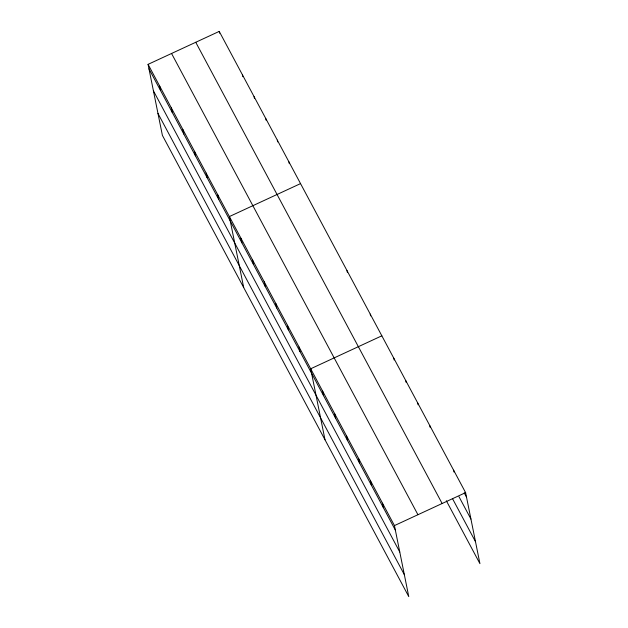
<?xml version="1.0" encoding="UTF-8"?>
<svg xmlns="http://www.w3.org/2000/svg" width="628" height="628" viewBox="0 0 628 628"><rect width="100%" height="100%" fill="white"/><g stroke="black" fill="none" stroke-linecap="round" stroke-linejoin="round"><path stroke-width="0.94" d="M148.075 64.354L394.447 525.597L408.765 596.6L162.393 135.365L148.075 64.354L219.235 31.4L465.607 492.635L479.925 563.646L446.327 500.744M300.537 183.612L229.377 216.566L243.695 287.569M381.84 335.815L310.679 368.777L324.998 439.781M394.447 525.597L465.607 492.635M464.218 492.815L466.518 497.125M458.974 496.67L470.945 519.073M452.49 498.608L475.498 541.689M195.755 42.28L442.128 503.515M171.554 53.482L417.934 514.717M148.977 68.845L395.35 530.087M153.405 90.801L399.777 552.036M157.966 113.417L404.338 574.651M453.644 470.231L454.005 472.028M429.709 425.431L430.07 427.221M417.746 403.027L418.107 404.817M405.774 380.623L406.135 382.421M393.811 358.219L394.172 360.017M370.23 314.071L370.591 315.868M347.001 270.582L347.363 272.379M382.483 503.193L383.386 507.683M370.512 480.789L371.423 485.279M358.549 458.385L359.452 462.875M346.577 435.981L347.488 440.471M288.927 161.867L289.288 163.657M334.614 413.577L335.517 418.067M277.309 140.123L277.67 141.912M322.643 391.173L323.553 395.664M265.691 118.378L266.06 120.176M254.081 96.633L254.442 98.431M299.061 347.033L299.972 351.523M242.463 74.889L242.824 76.687M287.451 325.288L288.354 329.779M275.833 303.544L276.744 308.034M219.235 31.4L219.596 33.198M264.223 281.799L265.126 286.289M252.605 260.055L253.508 264.545M240.987 238.31L241.898 242.801M217.759 194.821L218.67 199.312M206.149 173.077L207.052 177.567M194.531 151.332L195.434 155.823M182.921 129.588L183.823 134.078M171.303 107.843L172.205 112.334M159.685 86.099L160.595 90.589"/></g></svg>
